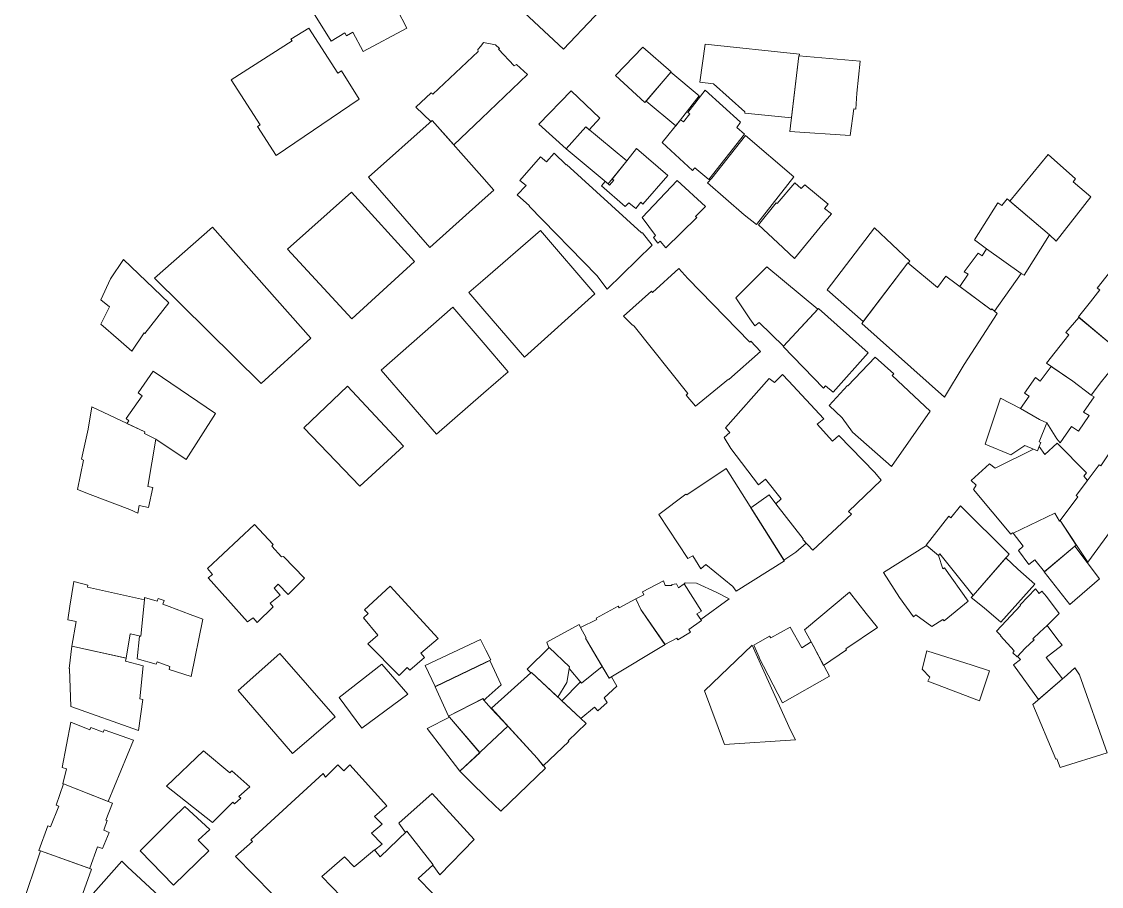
# Model space of a CAD drawing. Header units: metres. Extents: x 560562 to 562005, y 4539029 to 4540676.
# Drawn here: x 560924.4 to 561104.2, y 4540369.5 to 4540513.5 of the extents above; entities that cross this region are included whole.
import ezdxf

# ---------------------------------------------------------------- set-up
doc = ezdxf.new("R2010")
doc.units = ezdxf.units.M
doc.layers.add('B_MESKEN', color=2, linetype='Continuous', lineweight=0)

msp = doc.modelspace()

# ---------------------------------------------------------------- linework, layer by layer
at = {"layer": 'B_MESKEN', "lineweight": 13}
for points in [[(561014.6689, 4540508.9179, 106.9719), (561006.5135, 4540516.5265, 106.9719), (561009.9936, 4540519.8658, 106.9719), (561009.8423, 4540520.0155, 106.9719), (561013.0261, 4540523.1264, 106.9719), (561012.8458, 4540523.3431, 106.9719), (561014.7818, 4540525.0004, 106.9719), (561018.435, 4540521.0996, 106.9719), (561022.3975, 4540516.8687, 106.9719), (561019.7919, 4540514.3246, 106.9719), (561014.6689, 4540508.9179, 106.9719)], [(560983.7061, 4540521.4732, 103.1176), (560985.4065, 4540518.2085, 103.1176), (560986.4257, 4540518.7581, 103.1176), (560987.853, 4540516.2825, 103.1176), (560986.9405, 4540515.5117, 103.1176), (560988.5858, 4540512.4197, 103.1176), (560981.2758, 4540508.518, 103.1176), (560979.5768, 4540511.733, 103.1176), (560978.5091, 4540511.1074, 103.1176), (560978.2174, 4540511.6472, 103.1176), (560975.9354, 4540510.2179, 103.1176), (560972.7222, 4540515.3837, 103.1176), (560983.7061, 4540521.4732, 103.1176)], [(560972.2176, 4540512.3728, 108.6676), (560977.096, 4540504.8883, 108.6676), (560977.6705, 4540505.2681, 108.6676), (560980.6528, 4540500.5721, 108.6676), (560966.813, 4540491.1747, 108.6676), (560963.6764, 4540496.0151, 108.6676), (560964.1267, 4540496.3128, 108.6676), (560959.3154, 4540503.8056, 108.6676), (560969.4728, 4540510.2602, 108.6676), (560969.2645, 4540510.5516, 108.6676), (560972.2176, 4540512.3728, 108.6676)], [(561003.8204, 4540508.887, 111.2513), (561006.456, 4540506.1352, 111.2513), (561006.8232, 4540506.3647, 111.2513), (561008.6479, 4540504.6766, 111.2513), (561000.9711, 4540497.3341, 111.2513), (560996.3915, 4540492.9538, 111.2513), (560992.7771, 4540497.0333, 111.2513), (560992.5451, 4540496.8273, 111.2513), (560990.0432, 4540499.2199, 111.2513), (560992.5923, 4540501.6175, 111.2513), (560992.8716, 4540501.4051, 111.2513), (561000.4465, 4540508.5042, 111.2513), (561000.4127, 4540508.8457, 111.2513), (561000.8708, 4540509.423, 111.2513), (561001.3277, 4540509.9987, 111.2513), (561003.3036, 4540509.6095, 111.2513), (561003.9912, 4540509.0143, 111.2513), (561003.8204, 4540508.887, 111.2513)], [(561027.8533, 4540509.2349, 110.1015), (561032.5846, 4540505.1192, 110.1015), (561028.2224, 4540500.0228, 110.1015), (561023.3315, 4540504.5041, 110.1015), (561027.8533, 4540509.2349, 110.1015)], [(561038.2182, 4540509.7498, 120.864), (561053.9282, 4540508.0702, 120.864), (561053.9092, 4540507.7851, 120.864), (561053.8625, 4540507.7893, 120.864), (561052.5972, 4540497.4647, 120.864), (561044.8306, 4540498.2698, 120.864), (561044.8503, 4540498.4676, 120.864), (561039.6552, 4540503.1134, 120.864), (561037.3734, 4540503.4228, 120.864), (561038.2182, 4540509.7498, 120.864)], [(561053.8625, 4540507.7893, 121.914), (561064.0556, 4540506.8759, 121.914), (561063.4855, 4540501.5876, 121.914), (561063.5212, 4540501.585, 121.914), (561063.3171, 4540498.9166, 121.914), (561063.0148, 4540498.9412, 121.914), (561062.4077, 4540494.5115, 121.914), (561052.3204, 4540495.2058, 121.914), (561053.8625, 4540507.7893, 121.914)], [(561028.3968, 4540500.2266, 108.5265), (561032.5424, 4540505.0699, 108.5265), (561037.2479, 4540501.129, 108.5265), (561034.1559, 4540497.1265, 108.5265), (561033.3656, 4540496.1556, 108.5265), (561028.3968, 4540500.2266, 108.5265)], [(561015.9126, 4540501.9534, 104.964), (561020.6974, 4540497.4277, 104.964), (561018.9507, 4540495.4936, 104.964), (561018.3664, 4540495.9776, 104.964), (561015.1069, 4540492.3107, 104.964), (561010.5556, 4540496.4041, 104.964), (561015.9126, 4540501.9534, 104.964)], [(561038.2452, 4540502.082, 116.5515), (561044.1137, 4540496.7385, 116.5515), (561043.495, 4540495.8696, 116.5515), (561044.7828, 4540494.7529, 116.5515), (561038.8374, 4540487.1907, 116.5515), (561036.5288, 4540489.1175, 116.5515), (561036.1317, 4540488.7023, 116.5515), (561031.0963, 4540493.3675, 116.5515), (561034.1559, 4540497.1265, 116.5515), (561034.6083, 4540496.8218, 116.5515), (561035.7093, 4540498.1176, 116.5515), (561035.3569, 4540498.3762, 116.5515), (561038.2452, 4540502.082, 116.5515)], [(561001.0844, 4540483.69, 114.1494), (560992.368, 4540475.8555, 114.1494), (560982.1542, 4540487.5932, 114.1494), (560992.777, 4540497.0338, 114.1494), (561001.0512, 4540487.6878, 114.1494), (561003.0368, 4540485.4449, 114.1494), (561001.0844, 4540483.69, 114.1494)], [(561018.3664, 4540495.9776, 109.164), (561025.2054, 4540490.3128, 109.164), (561022.099, 4540486.4551, 109.164), (561015.1069, 4540492.3107, 109.164), (561018.3664, 4540495.9776, 109.164)], [(561044.7443, 4540481.3063, 117.039), (561038.6056, 4540486.6243, 117.039), (561039.3502, 4540487.3991, 117.039), (561044.9366, 4540494.5378, 117.039), (561052.9936, 4540487.6142, 117.039), (561046.7854, 4540479.7284, 117.039), (561044.7443, 4540481.3063, 117.039)], [(561027.5328, 4540483.3961, 108.7854), (561027.5328, 4540483.3961, 108.7854), (561026.6944, 4540482.3734, 108.7854), (561025.5319, 4540483.3187, 108.7854), (561024.9297, 4540482.7171, 108.7854), (561020.9811, 4540486.151, 108.7854), (561021.6177, 4540486.8581, 108.7854), (561022.099, 4540486.4551, 108.7854), (561022.3021, 4540486.2412, 108.7854), (561022.3021, 4540486.2412, 108.7854), (561023.0208, 4540487.0641, 108.7854), (561022.7452, 4540487.2575, 108.7854), (561025.2054, 4540490.3128, 108.7854), (561026.829, 4540492.3775, 108.7854), (561032.0092, 4540487.838, 108.7854), (561027.8895, 4540483.1009, 108.7854), (561027.5328, 4540483.3961, 108.7854)], [(561029.4281, 4540476.2452, 118.2015), (561021.9463, 4540468.9364, 118.2015), (561020.213, 4540471.196, 118.2015), (561008.9281, 4540482.7328, 118.2015), (561008.9982, 4540482.811, 118.2015), (561006.9194, 4540484.6375, 118.2015), (561008.4127, 4540486.2164, 118.2015), (561007.3756, 4540487.0442, 118.2015), (561010.8375, 4540490.9478, 118.2015), (561011.8251, 4540490.1187, 118.2015), (561013.0983, 4540491.5941, 118.2015), (561015.1243, 4540489.6531, 118.2015), (561015.1724, 4540489.7068, 118.2015), (561027.6408, 4540478.2989, 118.2015), (561027.8134, 4540478.3279, 118.2015), (561029.4281, 4540476.2452, 118.2015)], [(561102.4458, 4540484.2894, 127.314), (561096.6797, 4540476.9525, 127.314), (561095.5781, 4540477.96, 127.314), (561088.953, 4540483.6108, 127.314), (561095.343, 4540491.374, 127.314), (561099.9209, 4540487.3246, 127.314), (561099.5437, 4540486.8083, 127.314), (561102.4458, 4540484.2894, 127.314)], [(561033.5584, 4540487.008, 111.8265), (561038.2875, 4540482.7245, 111.8265), (561036.652, 4540481.0486, 111.8265), (561036.8307, 4540480.8834, 111.8265), (561031.6828, 4540475.8268, 111.8265), (561030.7399, 4540476.9466, 111.8265), (561030.3783, 4540476.6204, 111.8265), (561029.6385, 4540477.5264, 111.8265), (561029.954, 4540477.8455, 111.8265), (561027.7262, 4540480.88, 111.8265), (561033.5584, 4540487.008, 111.8265)], [(560979.3597, 4540485.0634, 114.3374), (560989.8414, 4540473.5541, 114.3374), (560979.4212, 4540463.9713, 114.3374), (560968.7125, 4540475.5974, 114.3374), (560979.3597, 4540485.0634, 114.3374)], [(561054.8513, 4540486.3176, 118.839), (561058.7127, 4540483.1071, 118.839), (561058.1395, 4540482.3856, 118.839), (561059.2746, 4540481.4657, 118.839), (561057.9106, 4540479.8463, 118.839), (561053.1034, 4540474.0436, 118.839), (561050.3686, 4540476.6506, 118.839), (561047.1056, 4540479.6333, 118.839), (561050.0932, 4540483.3173, 118.839), (561050.2227, 4540483.2052, 118.839), (561053.1674, 4540486.6445, 118.839), (561054.2545, 4540485.6746, 118.839), (561054.8513, 4540486.3176, 118.839)], [(561088.5247, 4540483.9762, 129.264), (561095.5781, 4540477.96, 129.264), (561091.3583, 4540471.2668, 129.264), (561090.838, 4540471.5423, 129.264), (561085.1108, 4540475.6336, 129.264), (561083.1119, 4540477.1308, 129.264), (561087.004, 4540483.285, 129.264), (561087.6508, 4540482.8441, 129.264), (561087.6508, 4540482.8441, 129.264), (561088.5247, 4540483.9762, 129.264)], [(560972.5561, 4540460.7536, 112.1488), (560964.2787, 4540453.2394, 112.1488), (560946.5441, 4540470.7572, 112.1488), (560956.1918, 4540479.2407, 112.1488), (560972.5561, 4540460.7536, 112.1488)], [(561019.8965, 4540468.1457, 121.3198), (561008.1658, 4540457.6346, 121.3198), (561001.2342, 4540465.6406, 121.3198), (560998.8742, 4540468.3664, 121.3198), (561001.1949, 4540470.3747, 121.3198), (561010.8309, 4540478.7137, 121.3198), (561019.8965, 4540468.1457, 121.3198)], [(561066.4575, 4540479.1659, 121.0515), (561072.306, 4540473.621, 121.0515), (561072.0431, 4540473.2723, 121.0515), (561071.9924, 4540473.3147, 121.0515), (561064.5768, 4540463.5759, 121.0515), (561058.5874, 4540468.8492, 121.0515), (561066.4575, 4540479.1659, 121.0515)], [(561080.6599, 4540469.3682, 130.1265), (561082.0465, 4540471.43, 130.1265), (561081.3759, 4540471.8462, 130.1265), (561083.7128, 4540474.9216, 130.1265), (561084.3841, 4540474.4813, 130.1265), (561085.1108, 4540475.6336, 130.1265), (561090.838, 4540471.5423, 130.1265), (561086.451, 4540465.2439, 130.1265), (561085.9778, 4540465.6359, 130.1265), (561085.8628, 4540465.5113, 130.1265), (561080.6599, 4540469.3682, 130.1265)], [(560941.3768, 4540473.8562, 107.0863), (560948.9406, 4540466.6427, 107.0863), (560944.9544, 4540461.5362, 107.0863), (560944.8387, 4540461.6664, 107.0863), (560942.7595, 4540458.6013, 107.0863), (560940.5372, 4540460.5312, 107.0863), (560937.5842, 4540463.1311, 107.0863), (560939.0674, 4540465.9933, 107.0863), (560937.6066, 4540467.1698, 107.0863), (560939.2245, 4540470.6548, 107.0863), (560941.3768, 4540473.8562, 107.0863)], [(561048.5348, 4540472.6797, 120.264), (561057.0053, 4540465.5827, 120.264), (561051.2792, 4540459.4551, 120.264), (561047.2263, 4540463.3907, 120.264), (561046.5254, 4540462.8363, 120.264), (561045.6799, 4540464.0073, 120.264), (561043.3669, 4540467.4774, 120.264), (561048.5348, 4540472.6797, 120.264)], [(561078.0881, 4540450.9534, 132.039), (561064.3244, 4540463.2444, 132.039), (561071.9924, 4540473.3147, 132.039), (561076.9164, 4540469.2023, 132.039), (561078.3154, 4540471.1062, 132.039), (561085.8628, 4540465.5113, 132.039), (561085.9778, 4540465.6359, 132.039), (561086.8569, 4540464.9076, 132.039), (561081.3837, 4540456.3743, 132.039), (561078.0881, 4540450.9534, 132.039)], [(561106.3943, 4540472.7453, 132.414), (561112.0896, 4540467.7274, 132.414), (561116.444, 4540463.8146, 132.414), (561110.7073, 4540457.2856, 132.414), (561108.1156, 4540459.3859, 132.414), (561107.515, 4540458.5718, 132.414), (561107.4162, 4540458.4379, 132.414), (561106.0009, 4540459.6219, 132.414), (561100.4014, 4540464.3062, 132.414), (561102.412, 4540466.8144, 132.414), (561103.9824, 4540468.7997, 132.414), (561103.534, 4540469.1254, 132.414), (561106.3943, 4540472.7453, 132.414)], [(561045.6744, 4540460.1286, 123.264), (561045.6744, 4540460.1286, 123.264), (561045.8678, 4540460.2551, 123.264), (561047.4375, 4540458.5731, 123.264), (561042.1996, 4540453.8704, 123.264), (561042.1141, 4540453.9672, 123.264), (561042.1141, 4540453.9672, 123.264), (561036.6491, 4540449.477, 123.264), (561035.0755, 4540451.3047, 123.264), (561035.3483, 4540451.5379, 123.264), (561035.3483, 4540451.5379, 123.264), (561026.417, 4540462.7747, 123.264), (561026.417, 4540462.7747, 123.264), (561026.0412, 4540463.0318, 123.264), (561024.626, 4540464.4509, 123.264), (561029.2888, 4540468.58, 123.264), (561029.4505, 4540468.3906, 123.264), (561029.4505, 4540468.3906, 123.264), (561033.8622, 4540472.3668, 123.264), (561035.3323, 4540470.7307, 123.264), (561035.3323, 4540470.7307, 123.264), (561045.6744, 4540460.1286, 123.264)], [(561001.3505, 4540451.6265, 121.1969), (560993.4936, 4540444.8116, 121.1969), (560984.3025, 4540455.4722, 121.1969), (560996.2068, 4540465.9396, 121.1969), (561001.2807, 4540460.0345, 121.1969), (561005.4499, 4540455.1822, 121.1969), (561001.3505, 4540451.6265, 121.1969)], [(561057.1344, 4540465.7209, 123.789), (561065.4122, 4540458.3516, 123.789), (561059.5433, 4540451.7716, 123.789), (561058.2617, 4540452.8529, 123.789), (561057.9289, 4540452.432, 123.789), (561051.2339, 4540459.4067, 123.789), (561057.1344, 4540465.7209, 123.789)], [(561100.4824, 4540464.2385, 129.264), (561106.0009, 4540459.6219, 129.264), (561107.4162, 4540458.4379, 129.264), (561107.515, 4540458.5718, 129.264), (561108.9568, 4540457.4434, 129.264), (561106.6165, 4540454.6167, 129.264), (561105.6664, 4540455.358, 129.264), (561104.2292, 4540453.5688, 129.264), (561102.5267, 4540451.2833, 129.264), (561099.446, 4540453.6091, 129.264), (561095.0658, 4540456.5969, 129.264), (561098.8006, 4540461.3249, 129.264), (561098.3265, 4540461.6981, 129.264), (561100.4824, 4540464.2385, 129.264)], [(561066.5754, 4540457.6078, 126.414), (561069.6514, 4540454.8202, 126.414), (561069.404, 4540454.5629, 126.414), (561073.0437, 4540451.1293, 126.414), (561075.6891, 4540448.6337, 126.414), (561069.2955, 4540439.3932, 126.414), (561062.7974, 4540445.1007, 126.414), (561061.0309, 4540447.5258, 126.414), (561058.9101, 4540449.5575, 126.414), (561061.934, 4540452.9013, 126.414), (561062.0235, 4540452.8234, 126.414), (561066.5754, 4540457.6078, 126.414)], [(560956.7069, 4540448.2199, 108.8863), (560951.7964, 4540440.5462, 108.8863), (560946.7771, 4540443.9333, 108.8863), (560946.7816, 4540443.9598, 108.8863), (560944.8595, 4540444.9168, 108.8863), (560944.9075, 4540445.1656, 108.8863), (560941.9511, 4540446.5807, 108.8863), (560942.2634, 4540447.0312, 108.8863), (560941.8053, 4540447.4129, 108.8863), (560944.4737, 4540451.1937, 108.8863), (560943.8388, 4540451.6692, 108.8863), (560946.3368, 4540455.2981, 108.8863), (560956.7069, 4540448.2199, 108.8863)], [(561067.5421, 4540437.131, 133.389), (561062.1329, 4540431.8952, 133.389), (561062.1329, 4540431.8952, 133.389), (561062.6292, 4540431.4541, 133.389), (561056.1986, 4540425.4501, 133.389), (561054.5029, 4540427.2701, 133.389), (561054.5777, 4540427.347, 133.389), (561050.0097, 4540433.1764, 133.389), (561050.9075, 4540434.0369, 133.389), (561048.2774, 4540437.2907, 133.389), (561047.1394, 4540436.3521, 133.389), (561042.5207, 4540442.4223, 133.389), (561041.3818, 4540444.2571, 133.389), (561042.3541, 4540445.0479, 133.389), (561041.6547, 4540445.8424, 133.389), (561048.9235, 4540454.0442, 133.389), (561049.7886, 4540453.3977, 133.389), (561051.135, 4540454.7005, 133.389), (561052.1077, 4540453.6503, 133.389), (561058.0171, 4540447.3273, 133.389), (561056.8778, 4540446.4364, 133.389), (561059.4239, 4540443.6107, 133.389), (561060.5128, 4540444.572, 133.389), (561066.5147, 4540438.4188, 133.389), (561067.5421, 4540437.131, 133.389)], [(561102.5267, 4540451.2833, 129.264), (561102.9982, 4540451.0065, 129.264), (561101.233, 4540448.4764, 129.264), (561102.2011, 4540447.8993, 129.264), (561100.3895, 4540445.2715, 129.264), (561099.2197, 4540446.0844, 129.264), (561097.3381, 4540443.3343, 129.264), (561096.8069, 4540444.0194, 129.264), (561095.1364, 4540446.6911, 129.264), (561093.9432, 4540447.256, 129.264), (561093.9156, 4540447.2182, 129.264), (561090.7752, 4540449.0657, 129.264), (561092.224, 4540451.119, 129.264), (561091.4287, 4540451.6284, 129.264), (561093.2416, 4540454.2079, 129.264), (561094.0394, 4540453.6021, 129.264), (561095.8888, 4540456.0355, 129.264), (561099.446, 4540453.6091, 129.264), (561102.5267, 4540451.2833, 129.264)], [(560978.6639, 4540452.7972, 121.3124), (560988.0352, 4540442.7718, 121.3124), (560980.7549, 4540436.1186, 121.3124), (560971.3919, 4540445.8284, 121.3124), (560978.6639, 4540452.7972, 121.3124)], [(560946.7816, 4540443.9598, 111.9988), (560945.4389, 4540436.0579, 111.9988), (560946.2648, 4540435.9069, 111.9988), (560945.528, 4540432.569, 111.9988), (560944.0001, 4540432.8986, 111.9988), (560943.7589, 4540431.6139, 111.9988), (560942.422, 4540432.2681, 111.9988), (560935.857, 4540434.7551, 111.9988), (560933.6942, 4540435.5602, 111.9988), (560934.7394, 4540440.4795, 111.9988), (560934.3871, 4540440.618, 111.9988), (560935.4796, 4540445.637, 111.9988), (560936.1317, 4540449.3661, 111.9988), (560944.9075, 4540445.1656, 111.9988), (560944.8595, 4540444.9168, 111.9988), (560946.7816, 4540443.9598, 111.9988)], [(561087.4014, 4540450.7742, 128.6265), (561090.7752, 4540449.0657, 128.6265), (561093.9156, 4540447.2182, 128.6265), (561093.9432, 4540447.256, 128.6265), (561095.1364, 4540446.6911, 128.6265), (561093.8523, 4540443.5228, 128.6265), (561094.1132, 4540443.4099, 128.6265), (561093.8668, 4540442.7343, 128.6265), (561093.5953, 4540441.99, 128.6265), (561092.928, 4540442.2889, 128.6265), (561091.5013, 4540442.9279, 128.6265), (561089.1655, 4540441.3696, 128.6265), (561084.8431, 4540443.1359, 128.6265), (561087.4014, 4540450.7742, 128.6265)], [(561082.5531, 4540437.1011, 130.314), (561085.5654, 4540439.8519, 130.314), (561086.5123, 4540439.1536, 130.314), (561092.928, 4540442.2889, 130.314), (561093.5953, 4540441.99, 130.314), (561093.8668, 4540442.7343, 130.314), (561094.7958, 4540441.3935, 130.314), (561096.8463, 4540443.3042, 130.314), (561101.7662, 4540438.3471, 130.314), (561101.292, 4540437.8041, 130.314), (561101.9215, 4540437.0975, 130.314), (561100.0166, 4540434.5581, 130.314), (561100.3125, 4540434.3276, 130.314), (561097.3496, 4540430.388, 130.314), (561097.2607, 4540430.327, 130.314), (561096.4515, 4540431.6547, 130.314), (561089.5262, 4540428.2989, 130.314), (561089.4051, 4540428.3857, 130.314), (561089.1191, 4540428.1129, 130.314), (561082.9358, 4540435.5682, 130.314), (561083.3567, 4540436.2785, 130.314), (561082.5531, 4540437.1011, 130.314)], [(561113.1174, 4540438.7182, 137.964), (561101.9533, 4540423.4549, 137.964), (561097.3496, 4540430.388, 137.964), (561100.3125, 4540434.3276, 137.964), (561100.0166, 4540434.5581, 137.964), (561103.8656, 4540439.689, 137.964), (561104.1355, 4540439.5293, 137.964), (561106.7827, 4540443.532, 137.964), (561113.1174, 4540438.7182, 137.964)], [(561041.7532, 4540439.0605, 130.3515), (561051.4357, 4540423.6771, 130.3515), (561043.4144, 4540418.6361, 130.3515), (561042.8582, 4540419.4141, 130.3515), (561038.3796, 4540423.0674, 130.3515), (561037.498, 4540422.3474, 130.3515), (561036.1988, 4540424.5233, 130.3515), (561035.3345, 4540424.068, 130.3515), (561030.5389, 4540431.4126, 130.3515), (561035.0494, 4540434.8231, 130.3515), (561035.1748, 4540434.6823, 130.3515), (561041.7532, 4540439.0605, 130.3515)], [(561055.0886, 4540426.6414, 123.2603), (561053.358, 4540425.1645, 123.2603), (561051.3364, 4540423.8349, 123.2603), (561045.8677, 4540432.5234, 123.2603), (561048.8828, 4540434.6893, 123.2603), (561050.0097, 4540433.1764, 123.2603), (561054.5777, 4540427.347, 123.2603), (561054.5029, 4540427.2701, 123.2603), (561055.0886, 4540426.6414, 123.2603)], [(561080.7832, 4540432.8746, 133.2765), (561088.8641, 4540424.7963, 133.2765), (561082.8605, 4540417.9077, 133.2765), (561077.334, 4540424.8384, 133.2765), (561077.0825, 4540424.5568, 133.2765), (561075.0397, 4540426.2813, 133.2765), (561078.8321, 4540431.1405, 133.2765), (561079.166, 4540430.8416, 133.2765), (561080.7832, 4540432.8746, 133.2765)], [(561094.7455, 4540421.8767, 131.964), (561093.1344, 4540423.853, 131.964), (561092.1313, 4540423.1054, 131.964), (561090.4139, 4540425.4154, 131.964), (561091.2164, 4540426.1479, 131.964), (561089.5262, 4540428.2989, 131.964), (561096.4515, 4540431.6547, 131.964), (561097.2607, 4540430.327, 131.964), (561097.3496, 4540430.388, 131.964), (561100.0519, 4540426.3183, 131.964), (561099.8131, 4540426.1194, 131.964), (561094.7455, 4540421.8767, 131.964)], [(560963.1834, 4540429.7321, 117.9613), (560966.3157, 4540426.4133, 117.9613), (560966.1004, 4540426.1143, 117.9613), (560967.7059, 4540424.3704, 117.9613), (560968.0519, 4540424.4037, 117.9613), (560971.5377, 4540420.8251, 117.9613), (560968.7824, 4540418.1131, 117.9613), (560967.128, 4540419.8313, 117.9613), (560966.4955, 4540419.1568, 117.9613), (560967.4719, 4540418.006, 117.9613), (560965.8131, 4540416.6299, 117.9613), (560966.2992, 4540416.031, 117.9613), (560963.6156, 4540413.4187, 117.9613), (560962.9519, 4540414.1842, 117.9613), (560962.0519, 4540413.5252, 117.9613), (560955.4715, 4540420.8883, 117.9613), (560956.2012, 4540421.4206, 117.9613), (560955.3579, 4540422.426, 117.9613), (560963.1834, 4540429.7321, 117.9613)], [(561077.8349, 4540422.3742, 127.689), (561077.8349, 4540422.3742, 127.689), (561078.1008, 4540422.5487, 127.689), (561082.0234, 4540416.9802, 127.689), (561078.043, 4540413.7023, 127.689), (561077.8426, 4540413.9133, 127.689), (561075.9742, 4540412.7343, 127.689), (561073.3402, 4540414.7076, 127.689), (561072.9104, 4540414.3837, 127.689), (561070.5841, 4540417.615, 127.689), (561070.5841, 4540417.615, 127.689), (561067.9665, 4540421.7278, 127.689), (561075.0759, 4540426.2508, 127.689), (561077.0825, 4540424.5568, 127.689), (561077.8349, 4540422.3742, 127.689)], [(561094.7143, 4540421.8506, 133.539), (561099.8131, 4540426.1194, 133.539), (561103.9024, 4540420.6996, 133.539), (561098.9496, 4540416.4346, 133.539), (561094.7143, 4540421.8506, 133.539)], [(561082.8605, 4540417.9077, 129.639), (561088.3351, 4540424.1894, 129.639), (561090.3138, 4540422.3119, 129.639), (561093.1571, 4540419.7913, 129.639), (561087.5033, 4540413.4889, 129.639), (561084.7119, 4540415.8906, 129.639), (561082.528, 4540417.5865, 129.639), (561082.8605, 4540417.9077, 129.639)], [(561034.7644, 4540419.8724, 127.914), (561037.6291, 4540415.3295, 127.914), (561036.8834, 4540414.8864, 127.914), (561037.6058, 4540413.7485, 127.914), (561035.5134, 4540412.2665, 127.914), (561035.7942, 4540411.8386, 127.914), (561033.6967, 4540410.5499, 127.914), (561033.5437, 4540410.8128, 127.914), (561031.536, 4540409.7915, 127.914), (561028.5776, 4540414.0395, 127.914), (561027.5048, 4540415.5799, 127.914), (561026.7062, 4540417.3885, 127.914), (561028.0118, 4540418.0518, 127.914), (561027.8024, 4540418.5541, 127.914), (561031.3325, 4540420.3401, 127.914), (561031.5734, 4540419.5727, 127.914), (561032.6752, 4540419.6018, 127.914), (561032.6952, 4540419.7716, 127.914), (561033.4517, 4540419.8883, 127.914), (561033.8131, 4540419.1966, 127.914), (561034.7644, 4540419.8724, 127.914)], [(560944.885, 4540417.1906, 113.3408), (560944.2409, 4540411.1399, 113.3408), (560942.5095, 4540411.5141, 113.3408), (560941.8133, 4540407.5063, 113.3408), (560932.7547, 4540409.4654, 113.3408), (560933.4976, 4540413.5975, 113.3408), (560932.1179, 4540413.8822, 113.3408), (560932.4591, 4540416.1569, 113.3408), (560933.1278, 4540420.2625, 113.3408), (560935.4647, 4540419.6329, 113.3408), (560935.4136, 4540419.3132, 113.3408), (560944.885, 4540417.1906, 113.3408)], [(560985.7942, 4540419.469, 125.8797), (560993.7635, 4540410.7694, 125.8797), (560990.9023, 4540408.2948, 125.8797), (560991.4912, 4540407.6005, 125.8797), (560989.0416, 4540405.5039, 125.8797), (560988.634, 4540405.9093, 125.8797), (560987.3051, 4540404.5768, 125.8797), (560982.0806, 4540409.8485, 125.8797), (560983.7532, 4540411.3125, 125.8797), (560981.3207, 4540414.1856, 125.8797), (560982.1447, 4540414.9173, 125.8797), (560981.5081, 4540415.537, 125.8797), (560985.7942, 4540419.469, 125.8797)], [(561042.2655, 4540417.3889, 123.7515), (561037.5055, 4540413.9065, 123.7515), (561036.8834, 4540414.8864, 123.7515), (561037.6291, 4540415.3295, 123.7515), (561034.7644, 4540419.8724, 123.7515), (561034.9313, 4540420.0461, 123.7515), (561036.8205, 4540419.951, 123.7515), (561040.1941, 4540418.3958, 123.7515), (561042.2655, 4540417.3889, 123.7515)], [(561097.1884, 4540414.9344, 134.5934), (561095.1834, 4540412.9442, 134.5934), (561093.9767, 4540411.8115, 134.5934), (561092.8295, 4540410.7346, 134.5934), (561093.005, 4540410.5422, 134.5934), (561091.5238, 4540409.1363, 134.5934), (561090.2187, 4540407.691, 134.5934), (561089.4917, 4540408.3486, 134.5934), (561089.7182, 4540408.7281, 134.5934), (561087.4055, 4540411.2109, 134.5934), (561087.4622, 4540411.2718, 134.5934), (561086.7813, 4540411.9773, 134.5934), (561090.7821, 4540416.2456, 134.5934), (561090.6939, 4540416.3499, 134.5934), (561093.2712, 4540419.0554, 134.5934), (561093.8843, 4540418.2314, 134.5934), (561094.3222, 4540418.6631, 134.5934), (561095.1032, 4540417.7502, 134.5934), (561097.1884, 4540414.9344, 134.5934)], [(560954.5904, 4540413.9692, 112.7408), (560952.6627, 4540404.4374, 112.7408), (560948.9647, 4540405.5984, 112.7408), (560949.0762, 4540406.1185, 112.7408), (560946.9613, 4540406.8523, 112.7408), (560946.8211, 4540406.4792, 112.7408), (560943.6544, 4540407.3583, 112.7408), (560944.0706, 4540411.1767, 112.7408), (560944.2409, 4540411.1399, 112.7408), (560944.885, 4540417.1906, 112.7408), (560944.8999, 4540417.585, 112.7408), (560946.9867, 4540416.9737, 112.7408), (560947.15, 4540417.4212, 112.7408), (560948.1563, 4540417.1023, 112.7408), (560947.9226, 4540416.4806, 112.7408), (560948.9813, 4540416.0645, 112.7408), (560952.4586, 4540414.75, 112.7408), (560954.5904, 4540413.9692, 112.7408)], [(561027.5048, 4540415.5799, 137.7015), (561027.5048, 4540415.5799, 137.7015), (561031.5625, 4540409.7534, 137.7015), (561022.2318, 4540404.1472, 137.7015), (561018.2972, 4540410.8144, 137.7015), (561018.4177, 4540410.8767, 137.7015), (561018.4177, 4540410.8767, 137.7015), (561017.4993, 4540412.5991, 137.7015), (561020.2275, 4540413.9393, 137.7015), (561020.1013, 4540414.1274, 137.7015), (561023.7574, 4540416.1382, 137.7015), (561023.9097, 4540415.879, 137.7015), (561026.7062, 4540417.3885, 137.7015), (561027.5048, 4540415.5799, 137.7015)], [(561062.2816, 4540418.4902, 130.239), (561065.0295, 4540414.9204, 130.239), (561066.9172, 4540412.6149, 130.239), (561061.6546, 4540409.0146, 130.239), (561061.7801, 4540408.8737, 130.239), (561057.9655, 4540406.2926, 130.239), (561056.2098, 4540409.5809, 130.239), (561055.8751, 4540410.2077, 130.239), (561054.8044, 4540412.189, 130.239), (561062.2816, 4540418.4902, 130.239)], [(561019.4876, 4540408.7972, 128.0265), (561019.4876, 4540408.7972, 128.0265), (561021.0836, 4540406.0928, 128.0265), (561017.666, 4540403.3473, 128.0265), (561015.5919, 4540405.7676, 128.0265), (561015.636, 4540406.0305, 128.0265), (561015.636, 4540406.0305, 128.0265), (561012.253, 4540409.2668, 128.0265), (561012.1848, 4540409.199, 128.0265), (561011.8916, 4540410.1299, 128.0265), (561017.2437, 4540413.0948, 128.0265), (561017.4993, 4540412.5991, 128.0265), (561018.4177, 4540410.8767, 128.0265), (561018.2972, 4540410.8144, 128.0265), (561019.4876, 4540408.7972, 128.0265)], [(561049.1599, 4540410.8713, 131.364), (561049.1599, 4540410.8713, 131.364), (561052.4253, 4540412.6401, 131.364), (561054.318, 4540409.2292, 131.364), (561055.8751, 4540410.2077, 131.364), (561058.9248, 4540404.496, 131.364), (561051.1276, 4540400.0355, 131.364), (561047.1752, 4540407.6462, 131.364), (561047.2232, 4540407.6731, 131.364), (561047.2232, 4540407.6731, 131.364), (561046.3429, 4540409.6447, 131.364), (561048.9332, 4540411.1553, 131.364), (561049.1599, 4540410.8713, 131.364)], [(561097.6833, 4540409.6492, 134.964), (561095.0414, 4540407.5955, 134.964), (561097.7722, 4540404.0363, 134.964), (561093.7607, 4540400.6, 134.964), (561089.5633, 4540406.3708, 134.964), (561090.7458, 4540407.2657, 134.964), (561090.2818, 4540407.7609, 134.964), (561091.5238, 4540409.1363, 134.964), (561093.005, 4540410.5421, 134.964), (561092.8296, 4540410.7346, 134.964), (561093.9767, 4540411.8114, 134.964), (561095.1835, 4540412.9442, 134.964), (561096.9968, 4540410.5647, 134.964), (561097.6833, 4540409.6492, 134.964)], [(561001.7225, 4540406.8026, 122.1717), (560993.2812, 4540402.7533, 122.1717), (560991.6101, 4540406.2852, 122.1717), (561000.8077, 4540410.601, 122.1717), (561001.7057, 4540408.8206, 122.1717), (561002.5312, 4540407.1841, 122.1717), (561002.3565, 4540407.1067, 122.1717), (561001.7225, 4540406.8026, 122.1717)], [(561046.0508, 4540409.6354, 135.7515), (561046.9555, 4540407.6644, 135.7515), (561052.4418, 4540395.4796, 135.7515), (561053.2883, 4540393.8676, 135.7515), (561041.4714, 4540393.1224, 135.7515), (561038.1174, 4540402.0468, 135.7515), (561046.0508, 4540409.6354, 135.7515)], [(560944.6583, 4540406.2369, 110.6783), (560944.0982, 4540400.7409, 110.6783), (560944.6013, 4540400.6304, 110.6783), (560943.8836, 4540395.4266, 110.6783), (560932.6226, 4540399.4579, 110.6783), (560932.3876, 4540405.7236, 110.6783), (560932.312, 4540405.7464, 110.6783), (560932.7547, 4540409.4654, 110.6783), (560941.3603, 4540407.6043, 110.6783), (560941.8133, 4540407.5063, 110.6783), (560941.6913, 4540406.9928, 110.6783), (560944.6583, 4540406.2369, 110.6783)], [(560967.4171, 4540408.2812, 122.0113), (560976.609, 4540397.7167, 122.0113), (560969.519, 4540391.5986, 122.0113), (560960.4769, 4540402.094, 122.0113), (560967.4171, 4540408.2812, 122.0113)], [(561008.6151, 4540405.6536, 127.8265), (561012.2528, 4540409.267, 127.8265), (561015.6363, 4540406.0302, 127.8265), (561015.1962, 4540403.411, 127.8265), (561013.7129, 4540401.0028, 127.8265), (561009.3043, 4540405.1166, 127.8265), (561009.2381, 4540405.057, 127.8265), (561008.6151, 4540405.6536, 127.8265)], [(561085.5794, 4540405.3529, 129.5787), (561083.9531, 4540400.3951, 129.5787), (561075.3217, 4540403.6602, 129.5787), (561075.646, 4540404.3192, 129.5787), (561074.3657, 4540405.6588, 129.5787), (561075.164, 4540408.6914, 129.5787), (561082.7212, 4540406.3373, 129.5787), (561085.5794, 4540405.3529, 129.5787)], [(560977.2817, 4540400.9336, 120.5547), (560984.3767, 4540406.5066, 120.5547), (560988.7259, 4540401.5055, 120.5547), (560981.0882, 4540395.8202, 120.5547), (560977.2817, 4540400.9336, 120.5547)], [(561001.772, 4540400.832, 124.2989), (561001.4164, 4540400.5143, 124.2989), (561001.216, 4540400.7717, 124.2989), (560995.5107, 4540397.8268, 124.2989), (560993.2895, 4540402.7242, 124.2989), (561001.7228, 4540406.7686, 124.2989), (561002.365, 4540407.0766, 124.2989), (561004.2707, 4540403.0645, 124.2989), (561001.772, 4540400.832, 124.2989)], [(561019.84, 4540399.3013, 124.914), (561017.5281, 4540397.4423, 124.914), (561017.4919, 4540397.4764, 124.914), (561014.3576, 4540400.4011, 124.914), (561017.4768, 4540403.5681, 124.914), (561017.666, 4540403.3473, 124.914), (561021.0836, 4540406.0928, 124.914), (561022.2318, 4540404.1472, 124.914), (561022.6578, 4540404.4032, 124.914), (561023.5359, 4540402.8169, 124.914), (561021.4029, 4540400.871, 124.914), (561021.9385, 4540400.11, 124.914), (561020.3794, 4540398.7364, 124.914), (561019.84, 4540399.3013, 124.914)], [(561015.4134, 4540393.7382, 135.2265), (561015.4134, 4540393.7382, 135.2265), (561015.5413, 4540393.6073, 135.2265), (561011.2925, 4540389.5785, 135.2265), (561010.2397, 4540390.8129, 135.2265), (561010.2397, 4540390.8129, 135.2265), (561002.6628, 4540399.1382, 135.2265), (561009.2378, 4540405.0574, 135.2265), (561009.304, 4540405.117, 135.2265), (561017.4919, 4540397.4764, 135.2265), (561018.415, 4540396.6071, 135.2265), (561015.4134, 4540393.7382, 135.2265)], [(561099.818, 4540405.8545, 137.514), (561100.5816, 4540404.7077, 137.514), (561105.2065, 4540391.7361, 137.514), (561097.3717, 4540389.2883, 137.514), (561096.8158, 4540390.7232, 137.514), (561096.6491, 4540390.6697, 137.514), (561092.8123, 4540399.7876, 137.514), (561098.5477, 4540404.7006, 137.514), (561099.818, 4540405.8545, 137.514)], [(561001.8384, 4540392.8356, 132.26), (561000.7019, 4540391.7593, 132.26), (560995.6636, 4540397.6716, 132.26), (560995.513, 4540397.8528, 132.26), (561001.2123, 4540400.7297, 132.26), (561001.4134, 4540400.4803, 132.26), (561001.7784, 4540400.0671, 132.26), (561002.657, 4540399.0725, 132.26), (561005.3758, 4540396.1857, 132.26), (561001.8384, 4540392.8356, 132.26)], [(560997.3992, 4540388.6585, 132.039), (560991.9596, 4540395.7746, 132.039), (560995.6609, 4540397.6397, 132.039), (561000.6996, 4540391.7333, 132.039), (560997.3992, 4540388.6585, 132.039)], [(560932.6267, 4540396.8136, 112.2158), (560935.797, 4540395.5681, 112.2158), (560935.969, 4540395.9532, 112.2158), (560937.9809, 4540395.1798, 112.2158), (560938.1676, 4540395.573, 112.2158), (560943.0322, 4540393.8537, 112.2158), (560938.847, 4540383.6321, 112.2158), (560931.4127, 4540386.5626, 112.2158), (560931.2898, 4540386.5595, 112.2158), (560931.8813, 4540389.0612, 112.2158), (560931.163, 4540389.2611, 112.2158), (560932.6267, 4540396.8136, 112.2158)], [(561011.6518, 4540389.1837, 134.6171), (561004.1919, 4540382.0028, 134.6171), (561001.9099, 4540384.2182, 134.6171), (560999.1059, 4540386.9403, 134.6171), (560997.3887, 4540388.6634, 134.6171), (561000.7569, 4540391.8136, 134.6171), (561001.8384, 4540392.8352, 134.6171), (561005.3631, 4540396.1646, 134.6171), (561010.2477, 4540390.8091, 134.6171), (561011.2949, 4540389.5773, 134.6171), (561011.6518, 4540389.1837, 134.6171)], [(560954.6948, 4540392.0551, 119.0783), (560959.1103, 4540388.3726, 119.0783), (560959.4415, 4540388.7446, 119.0783), (560962.3959, 4540386.0696, 119.0783), (560960.6115, 4540384.4654, 119.0783), (560960.94, 4540384.1574, 119.0783), (560959.8531, 4540383.2529, 119.0783), (560959.5745, 4540383.5354, 119.0783), (560956.1838, 4540380.1125, 119.0783), (560948.5554, 4540386.1486, 119.0783), (560954.6948, 4540392.0551, 119.0783)], [(560939.5619, 4540383.3503, 115.1408), (560938.4657, 4540380.5324, 115.1408), (560938.677, 4540380.4388, 115.1408), (560938.1034, 4540378.8218, 115.1408), (560938.9975, 4540378.4808, 115.1408), (560937.8613, 4540375.7812, 115.1408), (560937.0674, 4540376.052, 115.1408), (560935.7807, 4540372.499, 115.1408), (560935.7649, 4540372.4549, 115.1408), (560927.5659, 4540375.3941, 115.1408), (560927.2685, 4540375.4835, 115.1408), (560928.7633, 4540379.5517, 115.1408), (560929.21, 4540379.3933, 115.1408), (560930.598, 4540382.8276, 115.1408), (560930.15, 4540383.0345, 115.1408), (560931.4127, 4540386.5626, 115.1408), (560939.5619, 4540383.3503, 115.1408)], [(560992.7944, 4540384.9337, 130.389), (560999.7769, 4540377.319, 130.389), (560994.0552, 4540371.4147, 130.389), (560992.8865, 4540373.0056, 130.389), (560992.9375, 4540373.0526, 130.389), (560988.5507, 4540378.6641, 130.389), (560988.3547, 4540378.4754, 130.389), (560987.2408, 4540380.0106, 130.389), (560992.7944, 4540384.9337, 130.389)], [(560955.5888, 4540375.4174, 121.4033), (560949.7161, 4540369.6907, 121.4033), (560944.1437, 4540375.3902, 121.4033), (560949.5086, 4540380.7143, 121.4033), (560951.6024, 4540382.7647, 121.4033), (560955.7452, 4540378.9517, 121.4033), (560953.8171, 4540377.1567, 121.4033), (560955.5888, 4540375.4174, 121.4033)], [(560927.5659, 4540375.3941, 116.9408), (560936.0303, 4540372.3598, 116.9408), (560932.6821, 4540362.8548, 116.9408), (560924.4118, 4540365.9912, 116.9408), (560927.5659, 4540375.3941, 116.9408)], [(560933.8004, 4540365.436, 124.7033), (560941.0907, 4540373.7077, 124.7033), (560942.0747, 4540372.7378, 124.7033), (560947.995, 4540367.2347, 124.7033), (560941.3692, 4540360.8736, 124.7033), (560941.2429, 4540360.992, 124.7033), (560939.9015, 4540359.5977, 124.7033), (560933.8004, 4540365.436, 124.7033)]]:
    msp.add_polyline3d(points, close=True, dxfattribs=at)
for points in [[(560969.2002, 4540365.1504, 137.8363), (560960.0391, 4540374.4387, 137.8363), (560962.853, 4540376.946, 137.8363), (560962.5798, 4540377.2254, 137.8363), (560974.6068, 4540388.3009, 137.8363), (560975.0335, 4540387.6912, 137.8363), (560977.0608, 4540389.7486, 137.8363), (560978.0537, 4540388.7478, 137.8363), (560979.0842, 4540389.7263, 137.8363), (560979.0842, 4540389.7263, 137.8363), (560985.2316, 4540382.9144, 137.8363), (560983.197, 4540381.1433, 137.8363), (560984.4389, 4540379.8625, 137.8363), (560982.6882, 4540378.3374, 137.8363), (560984.4517, 4540376.5209, 137.8363), (560983.2028, 4540375.5092, 137.8363), (560983.167, 4540375.5513, 137.8363), (560979.7984, 4540372.7293, 137.8363), (560978.1884, 4540374.4216, 137.8363), (560974.4233, 4540371.1138, 137.8363), (560977.6174, 4540367.7998, 137.8363)], [(560977.6174, 4540367.7998, 143.0265), (560974.4233, 4540371.1138, 143.0265), (560978.1884, 4540374.4216, 143.0265), (560979.7984, 4540372.7293, 143.0265), (560983.167, 4540375.5513, 143.0265), (560984.1363, 4540374.4124, 143.0265), (560988.5507, 4540378.6641, 143.0265), (560988.5507, 4540378.6641, 143.0265), (560992.9375, 4540373.0526, 143.0265), (560990.4694, 4540370.7773, 143.0265), (560992.8455, 4540368.3447, 143.0265)]]:
    msp.add_polyline3d(points, dxfattribs=at)

doc.saveas('drawing.dxf')
